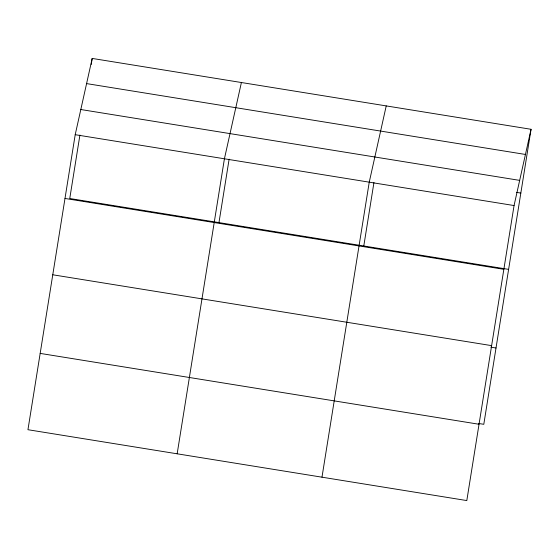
<?xml version="1.0" encoding="UTF-8"?>
<svg xmlns="http://www.w3.org/2000/svg" width="559" height="559" viewBox="0 0 559 559"><rect width="100%" height="100%" fill="white"/><g stroke="black" fill="none" stroke-linecap="round" stroke-linejoin="round"><path stroke-width="0.84" d="M75.206 134.691L27.95 429.71L466.807 500.571L514.063 205.551L531.05 129.29L92.193 58.429L75.206 134.691L514.063 205.551M79.916 135.061L69.756 198.515L508.613 269.375M91.229 64.46L92.193 58.429M177.161 453.803L224.418 158.784L241.404 82.522M218.967 222.608L229.127 159.154M321.984 477.183L369.24 182.164L386.227 105.91M363.79 245.988L373.95 182.541M531.05 129.29L483.794 424.309L478.623 423.477M86.589 83.598L525.446 154.459M80.81 109.522L519.667 180.382M516.523 192.366L520.834 193.065M64.991 198.459L503.848 269.319M52.77 274.776L491.62 345.637M490.844 347.16L496.022 347.998M40.171 353.4L479.028 424.26"/></g></svg>
